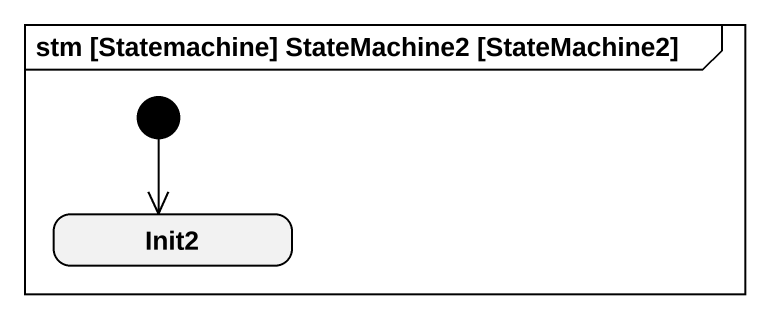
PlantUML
@startuml
mainframe stm [Statemachine] StateMachine2 [StateMachine2]
hide empty description
state Init2
[*] --> Init2
@enduml
